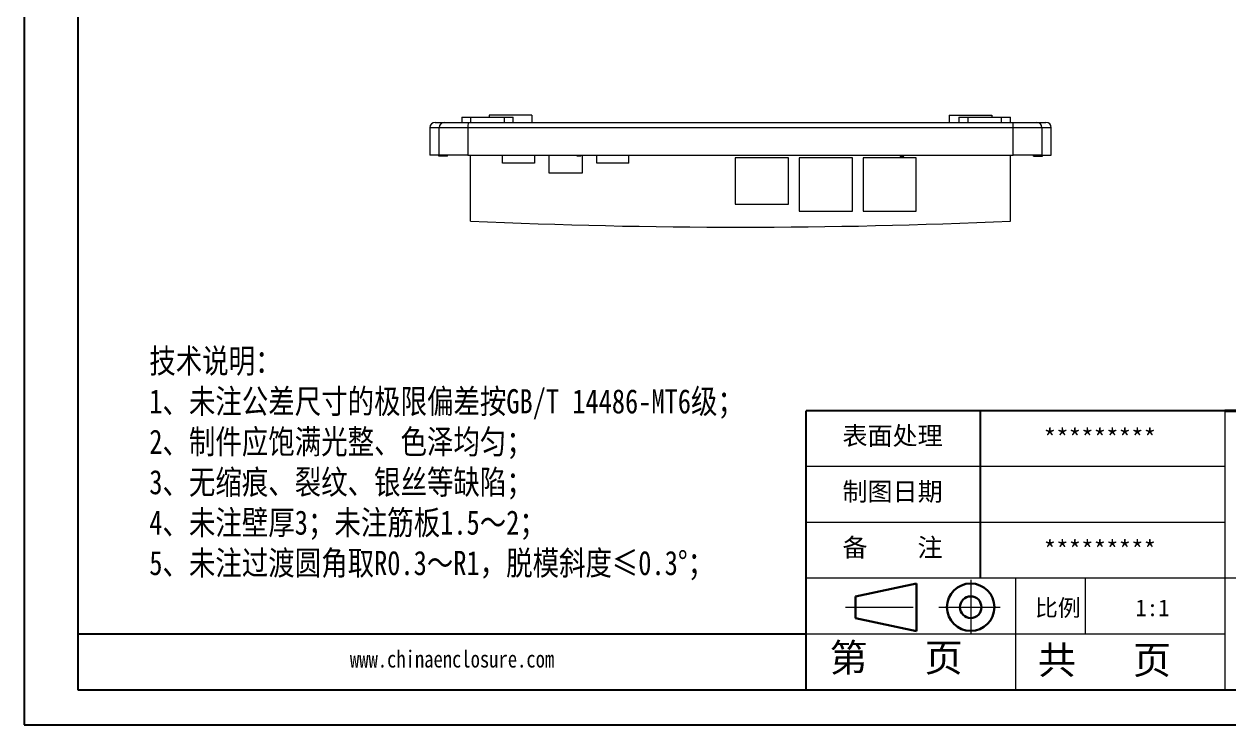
# Model space of a CAD drawing. Header units: inches. Extents: x 2104 to 4068, y 410 to 1569.
# Drawn here: x 2800.5 to 3139.8, y 409.8 to 607.1 of the extents above; entities that cross this region are included whole.
import ezdxf

# ---------------------------------------------------------------- set-up
doc = ezdxf.new("R2010")
doc.units = ezdxf.units.IN
doc.linetypes.add('CENTER2', pattern=[28.575, 19.05, -3.175, 3.175, -3.175])
doc.layers.add('文字', color=81, linetype='Continuous')
for name, color, linetype, lineweight in [('粗实线', 7, 'Continuous', 30), ('细实线', 3, 'Continuous', 9), ('细点划线', 2, 'CENTER2', 9)]:
    doc.layers.add(name, color=color, linetype=linetype, lineweight=lineweight)
doc.styles.get("Standard").update_dxf_attribs({"font": 'txt', "bigfont": 'gbcbig.shx'})
doc.styles.add('宋体', font='', dxfattribs={"width": 0.8, "height": 3.5})
doc.styles.get('宋体').set_extended_font_data('SimSun')

msp = doc.modelspace()

# ---------------------------------------------------------------- linework, layer by layer
for p, q in [((2800.485, 822.657), (2800.485, 409.797)), ((2815.594, 812.827), (2815.594, 419.627)), ((2800.485, 600.936), (2800.485, 409.797)), ((3138.637, 498.267), (3020.677, 498.267)), ((3020.677, 419.627), (3020.677, 498.267)), ((3069.827, 451.083), (3069.827, 498.267)), ((3020.677, 435.355), (2815.594, 435.355)), ((2815.594, 419.627), (3374.557, 419.627)), ((2800.485, 409.797), (3384.387, 409.797)), ((2800.485, 409.797), (3070.81, 409.797))]:
    msp.add_line(p, q)
at = {"color": 7, "linetype": 'Continuous', "lineweight": 15}
for p, q in [((2923.734, 580.934), (2923.734, 579.434)), ((2923.734, 580.934), (2935.734, 580.934)), ((2926.234, 580.934), (2926.234, 579.434)), ((2926.234, 580.934), (2938.234, 580.934)), ((2931.451, 581.434), (2931.451, 580.934)), ((2943.451, 581.434), (2931.451, 581.434)), ((2931.451, 581.434), (2931.451, 580.934)), ((2943.451, 581.434), (2931.451, 581.434)), ((2935.734, 579.434), (2935.734, 580.934)), ((2938.234, 579.434), (2938.234, 580.934)), ((2943.451, 581.434), (2943.451, 579.434)), ((2943.451, 581.434), (2943.451, 579.434)), ((3061.017, 581.434), (3061.017, 579.434)), ((3061.017, 581.434), (3073.017, 581.434)), ((3061.017, 581.434), (3061.017, 579.434)), ((3061.017, 581.434), (3073.017, 581.434)), ((3063.734, 580.934), (3063.734, 579.434)), ((3063.734, 580.934), (3075.734, 580.934)), ((3066.234, 580.934), (3066.234, 579.434)), ((3066.234, 580.934), (3078.234, 580.934)), ((3073.017, 581.434), (3073.017, 580.934)), ((3073.017, 581.434), (3073.017, 580.934)), ((3075.734, 579.434), (3075.734, 580.934)), ((3078.234, 579.434), (3078.234, 580.934)), ((2914.734, 577.934), (2914.734, 570.234)), ((2914.734, 577.934), (2914.734, 570.234)), ((2916.234, 579.434), (2918.852, 579.434)), ((2916.234, 579.434), (2918.852, 579.434)), ((2925.433, 577.934), (2917.36, 577.934)), ((2917.36, 570.234), (2917.36, 577.934)), ((2925.433, 577.934), (2917.36, 577.934)), ((2917.36, 570.234), (2917.36, 577.934)), ((2918.852, 579.434), (2925.58, 579.434)), ((2918.852, 579.434), (2925.58, 579.434)), ((3079.035, 577.934), (2925.433, 577.934)), ((2925.433, 577.934), (2925.433, 570.234)), ((3079.035, 577.934), (2925.433, 577.934)), ((2925.433, 577.934), (2925.433, 570.234)), ((2925.58, 579.434), (3078.888, 579.434)), ((2925.58, 579.434), (3078.888, 579.434)), ((3078.888, 579.434), (3085.616, 579.434)), ((3078.888, 579.434), (3085.616, 579.434)), ((3079.035, 570.234), (3079.035, 577.934)), ((3087.108, 577.934), (3079.035, 577.934)), ((3079.035, 570.234), (3079.035, 577.934)), ((3087.108, 577.934), (3079.035, 577.934)), ((3085.616, 579.434), (3088.234, 579.434)), ((3085.616, 579.434), (3088.234, 579.434)), ((3087.108, 577.934), (3087.108, 570.234)), ((3087.108, 577.934), (3087.108, 570.234)), ((3089.734, 570.234), (3089.734, 577.934)), ((3089.734, 570.234), (3089.734, 577.934)), ((2917.36, 570.234), (2914.734, 570.234)), ((2917.36, 570.234), (2914.734, 570.234)), ((2917.236, 569.934), (2917.236, 570.234)), ((2917.236, 569.934), (2917.236, 570.234)), ((2925.433, 570.234), (2917.36, 570.234)), ((2925.433, 570.234), (2917.36, 570.234)), ((2919.738, 569.934), (2919.738, 570.234)), ((2919.738, 569.934), (2919.738, 570.234)), ((2925.433, 570.234), (3079.035, 570.234)), ((2925.433, 570.234), (3079.035, 570.234)), ((2926.234, 551.634), (2926.234, 570.234)), ((2926.234, 551.634), (2926.234, 570.234)), ((2935.234, 567.934), (2935.234, 570.234)), ((2944.234, 570.234), (2944.234, 567.934)), ((2948.234, 570.234), (2948.234, 565.234)), ((2956.234, 569.934), (2956.234, 570.234)), ((2956.234, 569.934), (2956.234, 570.234)), ((2957.234, 569.934), (2957.234, 570.234)), ((2957.234, 569.934), (2957.234, 570.234)), ((2957.734, 565.234), (2957.734, 570.234)), ((2961.734, 567.934), (2961.734, 570.234)), ((2970.734, 567.934), (2970.734, 570.234)), ((3047.234, 569.934), (3047.234, 570.234)), ((3047.234, 569.934), (3047.234, 570.234)), ((3048.234, 569.934), (3048.234, 570.234)), ((3048.234, 569.934), (3048.234, 570.234)), ((3078.234, 551.634), (3078.234, 570.234)), ((3078.234, 551.634), (3078.234, 570.234)), ((3087.108, 570.234), (3079.035, 570.234)), ((3087.108, 570.234), (3079.035, 570.234)), ((3084.73, 569.934), (3084.73, 570.234)), ((3084.73, 569.934), (3084.73, 570.234)), ((3087.108, 570.234), (3089.734, 570.234)), ((3087.108, 570.234), (3089.734, 570.234)), ((3087.232, 569.934), (3087.232, 570.234)), ((3087.232, 569.934), (3087.232, 570.234)), ((2919.738, 569.934), (2917.236, 569.934)), ((2919.738, 569.934), (2917.236, 569.934)), ((2944.234, 567.934), (2935.234, 567.934)), ((2957.234, 569.934), (2956.234, 569.934)), ((2957.234, 569.934), (2956.234, 569.934)), ((2970.734, 567.934), (2961.734, 567.934)), ((3015.734, 569.434), (3000.734, 569.434)), ((3000.734, 569.434), (3000.734, 556.434)), ((3015.734, 556.434), (3015.734, 569.434)), ((3033.734, 569.434), (3018.734, 569.434)), ((3018.734, 569.434), (3018.734, 554.434)), ((3033.734, 554.434), (3033.734, 569.434)), ((3051.734, 569.434), (3036.734, 569.434)), ((3036.734, 569.434), (3036.734, 554.434)), ((3047.234, 569.934), (3048.234, 569.934)), ((3047.234, 569.934), (3048.234, 569.934)), ((3051.734, 554.434), (3051.734, 569.434)), ((3084.73, 569.934), (3087.232, 569.934)), ((3084.73, 569.934), (3087.232, 569.934)), ((2948.234, 565.234), (2957.734, 565.234)), ((3000.734, 556.434), (3015.734, 556.434)), ((3018.734, 554.434), (3033.734, 554.434)), ((3036.734, 554.434), (3051.734, 554.434))]:
    msp.add_line(p, q, dxfattribs=at)
at = {"color": 8, "linetype": 'Continuous', "lineweight": 15}
for p, q in [((2917.36, 577.934), (2914.734, 577.934)), ((2917.36, 577.934), (2914.734, 577.934)), ((3089.734, 577.934), (3087.108, 577.934)), ((3089.734, 577.934), (3087.108, 577.934))]:
    msp.add_line(p, q, dxfattribs=at)
at = {"color": 7, "linetype": 'Continuous', "lineweight": 15}
for centre, radius, start, end in [((2916.234, 577.934), 1.5, 90, 180), ((2916.234, 577.934), 1.5, 90, 180), ((2918.856, 577.938), 1.496, 90.15571, 180.15436), ((2918.856, 577.938), 1.496, 90.15571, 180.15436), ((2929.388, 578.306), 3.972, 163.4921, 185.36611), ((2929.388, 578.306), 3.972, 163.4921, 185.36611), ((3075.08, 578.306), 3.972, 354.63389, 16.5079), ((3075.08, 578.306), 3.972, 354.63389, 16.5079), ((3085.612, 577.938), 1.496, 359.84564, 89.84429), ((3085.612, 577.938), 1.496, 359.84564, 89.84429), ((3088.234, 577.934), 1.5, 0, 90), ((3088.234, 577.934), 1.5, 0, 90), ((3002.234, 2249.608), 1699.674, 267.437195, 272.562805), ((3002.234, 2249.608), 1699.674, 267.437195, 272.562805)]:
    msp.add_arc(centre, radius, start, end, dxfattribs=at)
at = {"layer": '粗实线', "color": 7, "lineweight": 40}
msp.add_line((3374.557, 498.267), (3138.637, 498.267), dxfattribs=at)
at = {"layer": '粗实线', "color": 7}
for p, q in [((3051.761, 449.612), (3034.576, 445.969)), ((3051.761, 449.612), (3051.761, 436.144)), ((3034.576, 445.969), (3034.576, 439.892)), ((3034.576, 439.892), (3051.761, 436.144))]:
    msp.add_line(p, q, dxfattribs=at)
for radius in [6.681, 3.039]:
    msp.add_circle((3067.056, 442.931), radius, dxfattribs=at)
at = {"layer": '细实线', "color": 7}
for p, q in [((3138.637, 498.267), (3138.637, 419.627)), ((3138.637, 482.539), (3020.677, 482.539)), ((3138.637, 466.811), (3020.677, 466.811)), ((3374.557, 451.083), (3020.677, 451.083)), ((3079.657, 451.083), (3079.657, 419.627)), ((3099.317, 451.083), (3099.317, 435.355)), ((3138.637, 435.355), (3020.677, 435.355))]:
    msp.add_line(p, q, dxfattribs=at)
at = {"layer": '细点划线', "color": 7}
for p, q in [((3067.056, 450.622), (3067.056, 435.355)), ((3031.836, 442.931), (3053.078, 442.931)), ((3058.121, 442.931), (3075.389, 442.931))]:
    msp.add_line(p, q, dxfattribs=at)

# ---------------------------------------------------------------- texts
at = {"char_height": 5.17242, "width": 2939.74597, "attachment_point": 1}
for s, insert in [('{\\fSimHei|b0|i0|c134|p49;表面处理}', (3030.934, 493.804)), ('{\\fSimHei|b0|i0|c134|p49;*********}', (3087.586, 493.139)), ('{\\fSimHei|b0|i0|c134|p49;制图日期}', (3030.934, 478.076)), ('{\\fSimHei|b0|i0|c134|p49;备    注}', (3030.934, 462.348)), ('{\\fSimHei|b0|i0|c134|p49;*********}', (3087.586, 461.683))]:
    msp.add_mtext(s, dxfattribs=dict(at, insert=insert))
at = {"layer": '文字', "color": 0, "attachment_point": 1, "style": '宋体'}
for s, insert, char_height, width in [('{\\H1.111x;技术说明：\\P1、未注公差尺寸的极限偏差按GB/T 14486-MT6级；\\P2、制件应饱满光整、色泽均匀；\\P3、无缩痕、裂纹、银丝等缺陷；\\P4、未注壁厚3；未注筋板1.5～2；\\P5、未注过渡圆角取R0.3～R1，脱模斜度≤0.3%%D；}', (2835.738, 515.697), 6.14375, 223.77603), ('www.chinaenclosure.com', (2892.234, 430.753), 4.80578, 84.43291)]:
    msp.add_mtext(s, dxfattribs=dict(at, insert=insert, char_height=char_height, width=width))
at = {"layer": '细实线', "color": 7, "attachment_point": 1}
for s, insert, char_height, width in [('{\\fSimSun|b0|i0|c134|p54;比例}', (3085.162, 445.127), 4.7184, 20.71231), ('{\\fSimSun|b0|i0|c134|p54;1:1}', (3113.423, 445.127), 4.7184, 20.71231), ('{\\fSimSun|b0|i0|c134|p54;第   页}', (3027.294, 432.652), 7.864, 58.98), ('{\\fSimSun|b0|i0|c134|p54; 共   页}', (3080.619, 431.984), 7.864, 58.98)]:
    msp.add_mtext(s, dxfattribs=dict(at, insert=insert, char_height=char_height, width=width))

doc.saveas('drawing.dxf')
